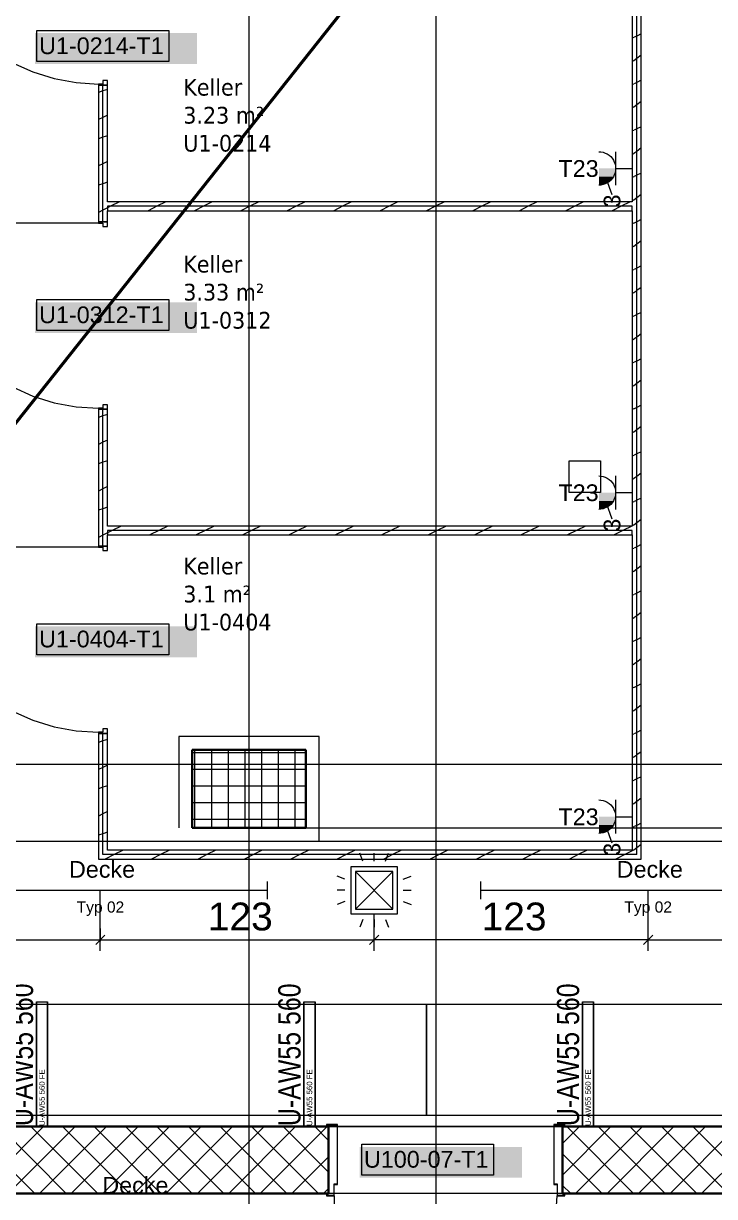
# Model space of a CAD drawing. Extents: x -1132 to 613, y -179 to 712.
# Drawn here: x -273 to -211, y 292.6 to 397.8 of the extents above; entities that cross this region are included whole.
import ezdxf
from ezdxf.lldxf.tags import DXFTag

# ---------------------------------------------------------------- set-up
doc = ezdxf.new("R2010")
doc.units = 0
doc.layers.get('0').update_dxf_attribs({"lineweight": 13})
for name, color, linetype, lineweight in [('A-AREA-____-IDEN', 7, 'Continuous', 5), ('A-DOOR-____-IDEN', 7, 'Continuous', 5), ('A-DOOR-____-OTLN', 7, 'Continuous', 9), ('A-DOOR-FRAM-MCUT', 7, 'Continuous', 9), ('A-DOOR-OPNG-OTLN', 7, 'Continuous', 9), ('A-FLOR-____-OTLN', 7, 'Continuous', 9), ('A-FLOR-____-OVHD', 7, 'Strichpunkt - Fein', 9), ('A-WALL-____-MCUT', 7, 'Continuous', 35), ('A-WALL-____-PATT', 7, 'Continuous', 35), ('A-WALL-FNSH-MCUT', 7, 'Continuous', 35), ('S-COLS-____-MCUT', 7, 'Continuous', 35), ('S-COLS-____-OTLN', 7, 'Continuous', 9), ('S-GRID-____-OTLN', 7, 'Continuous', 5)]:
    doc.layers.add(name, color=color, linetype=linetype, lineweight=lineweight)
for name, color, linetype, lineweight, true_color in [('EL01_VVV_Mass', 7, 'Continuous', 13, 0xb2b200), ('EL01_WAN_Kraft', 1, 'Continuous', 13, 0xff0000), ('EL01_WAN_Leuchten', 7, 'Continuous', 13, 0x0080ff), ('EL01_WAN_Leuchtentyp', 7, 'Continuous', 13, 0x0099ff), ('EL01_WAN_Licht', 7, 'Continuous', 13, 0x0080ff), ('EL01_WAN_Trassen', 40, 'Continuous', 13, 0xffbf00), ('EL01_WAN_Trassen Befestigung', 7, 'Continuous', 13, 0xb2b200), ('X_Geometrie', 3, 'Continuous', 50, 0x00ff00)]:
    doc.layers.add(name, color=color, linetype=linetype, lineweight=lineweight, true_color=true_color)
doc.styles.get("Standard").update_dxf_attribs({"font": 'arial.ttf'})
tags = doc.linetypes.add('_Rasterlinie_', pattern=[0.375, 0.2, -0.05, 0.075, -0.05]).pattern_tags.tags
tags[10:11] = [DXFTag(74, 4), DXFTag(75, 0), DXFTag(340, '0'), DXFTag(46, 1.0), DXFTag(50, 0.0), DXFTag(44, 0.0), DXFTag(45, 0.0)]
tags[8:9] = [DXFTag(74, 4), DXFTag(75, 0), DXFTag(340, '0'), DXFTag(46, 1.0), DXFTag(50, 0.0), DXFTag(44, 0.0), DXFTag(45, 0.0)]
tags[6:7] = [DXFTag(74, 4), DXFTag(75, 0), DXFTag(340, '0'), DXFTag(46, 1.0), DXFTag(50, 0.0), DXFTag(44, 0.0), DXFTag(45, 0.0)]
tags[4:5] = [DXFTag(74, 4), DXFTag(75, 0), DXFTag(340, '0'), DXFTag(46, 1.0), DXFTag(50, 0.0), DXFTag(44, 0.0), DXFTag(45, 0.0)]
tags = doc.linetypes.add('Grundrissdarstellung Sturz', pattern=[0.25, 0.15, -0.05, 0, -0.05]).pattern_tags.tags
tags[10:11] = [DXFTag(74, 4), DXFTag(75, 0), DXFTag(340, '0'), DXFTag(46, 1.0), DXFTag(50, 0.0), DXFTag(44, 0.0), DXFTag(45, 0.0)]
tags[8:9] = [DXFTag(74, 4), DXFTag(75, 0), DXFTag(340, '0'), DXFTag(46, 1.0), DXFTag(50, 0.0), DXFTag(44, 0.0), DXFTag(45, 0.0)]
tags[6:7] = [DXFTag(74, 4), DXFTag(75, 0), DXFTag(340, '0'), DXFTag(46, 1.0), DXFTag(50, 0.0), DXFTag(44, 0.0), DXFTag(45, 0.0)]
tags[4:5] = [DXFTag(74, 4), DXFTag(75, 0), DXFTag(340, '0'), DXFTag(46, 1.0), DXFTag(50, 0.0), DXFTag(44, 0.0), DXFTag(45, 0.0)]
tags = doc.linetypes.add('Strichpunkt - Fein', pattern=[0.2, 0.1, -0.05, 0, -0.05]).pattern_tags.tags
tags[10:11] = [DXFTag(74, 4), DXFTag(75, 0), DXFTag(340, '0'), DXFTag(46, 1.0), DXFTag(50, 0.0), DXFTag(44, 0.0), DXFTag(45, 0.0)]
tags[8:9] = [DXFTag(74, 4), DXFTag(75, 0), DXFTag(340, '0'), DXFTag(46, 1.0), DXFTag(50, 0.0), DXFTag(44, 0.0), DXFTag(45, 0.0)]
tags[6:7] = [DXFTag(74, 4), DXFTag(75, 0), DXFTag(340, '0'), DXFTag(46, 1.0), DXFTag(50, 0.0), DXFTag(44, 0.0), DXFTag(45, 0.0)]
tags[4:5] = [DXFTag(74, 4), DXFTag(75, 0), DXFTag(340, '0'), DXFTag(46, 1.0), DXFTag(50, 0.0), DXFTag(44, 0.0), DXFTag(45, 0.0)]

# ---------------------------------------------------------------- blocks, each defined once
blk = doc.blocks.new('Referenz-A0UNPDE96I', base_point=(-1115.89, -117.37))
at = {"layer": 'A-DOOR-____-IDEN', "color": 0, "linetype": 'Continuous', "ltscale": 0.13}
for p, q in [((-271.84, 397.2), (-260, 397.2)), ((-271.84, 394.42), (-271.84, 397.2)), ((-260, 397.2), (-260, 394.42)), ((-260, 394.42), (-271.84, 394.42)), ((-271.84, 373.06), (-260, 373.06)), ((-271.84, 370.28), (-271.84, 373.06)), ((-260, 373.06), (-260, 370.28)), ((-260, 370.28), (-271.84, 370.28)), ((-271.84, 343.99), (-260, 343.99)), ((-271.84, 341.21), (-271.84, 343.99)), ((-260, 343.99), (-260, 341.21)), ((-260, 341.21), (-271.84, 341.21)), ((-242.69, 297.31), (-230.85, 297.31)), ((-242.69, 294.53), (-242.69, 297.31)), ((-230.85, 297.31), (-230.85, 294.53)), ((-230.85, 294.53), (-242.69, 294.53))]:
    blk.add_line(p, q, dxfattribs=at)
at = {"layer": 'A-DOOR-____-IDEN', "color": 7, "linetype": 'Continuous', "ltscale": 0.13, "true_color": 0xffffff}
for points in [[(-272.01, 394.2), (-257.47, 394.2), (-272.01, 396.96)], [(-257.47, 394.2), (-272.01, 396.96), (-257.47, 396.96)], [(-272.01, 370.06), (-257.47, 370.06), (-272.01, 372.82)], [(-257.47, 370.06), (-272.01, 372.82), (-257.47, 372.82)], [(-272.01, 340.99), (-257.47, 340.99), (-272.01, 343.75)], [(-257.47, 340.99), (-272.01, 343.75), (-257.47, 343.75)], [(-242.86, 294.31), (-228.32, 294.31), (-242.86, 297.07)], [(-228.32, 294.31), (-242.86, 297.07), (-228.32, 297.07)]]:
    blk.add_solid(points, dxfattribs=at)
at = {"layer": 'A-DOOR-____-OTLN', "color": 0, "linetype": 'Grundrissdarstellung Sturz', "ltscale": 0.13}
for p, q in [((-224.66, 298.88), (-245.66, 298.88)), ((-224.66, 292.88), (-245.66, 292.88))]:
    blk.add_line(p, q, dxfattribs=at)
at = {"layer": 'A-DOOR-FRAM-MCUT', "color": 0, "linetype": 'Continuous', "ltscale": 0.13}
for p, q in [((-265.51, 392.7), (-265.91, 392.7)), ((-265.91, 392.7), (-265.91, 392.4)), ((-265.51, 392.3), (-265.51, 392.7)), ((-266.31, 392.4), (-266.31, 392.3)), ((-265.91, 392.4), (-266.31, 392.4)), ((-266.31, 392.3), (-265.51, 392.3)), ((-266.31, 380.03), (-266.31, 379.93)), ((-265.51, 380.03), (-266.31, 380.03)), ((-266.31, 379.93), (-265.91, 379.93)), ((-265.91, 379.93), (-265.91, 379.63)), ((-265.51, 379.63), (-265.51, 380.03)), ((-265.91, 379.63), (-265.51, 379.63)), ((-266.31, 363.33), (-266.31, 363.23)), ((-265.91, 363.33), (-266.31, 363.33)), ((-266.31, 363.23), (-265.51, 363.23)), ((-265.51, 363.63), (-265.91, 363.63)), ((-265.91, 363.63), (-265.91, 363.33)), ((-265.51, 363.23), (-265.51, 363.63)), ((-266.31, 350.95), (-266.31, 350.85)), ((-265.51, 350.95), (-266.31, 350.95)), ((-266.31, 350.85), (-265.91, 350.85)), ((-265.91, 350.85), (-265.91, 350.55)), ((-265.91, 350.55), (-265.51, 350.55)), ((-265.51, 350.55), (-265.51, 350.95)), ((-266.31, 334.25), (-266.31, 334.15)), ((-265.91, 334.25), (-266.31, 334.25)), ((-266.31, 334.15), (-265.51, 334.15)), ((-265.51, 334.55), (-265.91, 334.55)), ((-265.91, 334.55), (-265.91, 334.25)), ((-265.51, 334.15), (-265.51, 334.55)), ((-244.86, 299.08), (-245.86, 299.08)), ((-245.86, 299.08), (-245.86, 298.88)), ((-245.86, 298.88), (-245.82, 298.88)), ((-245.82, 298.88), (-245.82, 299.04)), ((-245.82, 299.04), (-244.9, 299.04)), ((-244.9, 299.04), (-244.9, 293.72)), ((-244.86, 293.68), (-244.86, 299.08)), ((-224.46, 299.08), (-225.46, 299.08)), ((-225.46, 299.08), (-225.46, 293.68)), ((-225.42, 293.72), (-225.42, 299.04)), ((-225.42, 299.04), (-224.5, 299.04)), ((-224.5, 299.04), (-224.5, 298.88)), ((-224.5, 298.88), (-224.46, 298.88)), ((-224.46, 298.88), (-224.46, 299.08)), ((-244.9, 293.72), (-245.2, 293.72)), ((-245.2, 293.72), (-245.2, 292.72)), ((-245.16, 292.68), (-245.16, 293.68)), ((-245.16, 293.68), (-244.86, 293.68)), ((-225.46, 293.68), (-225.16, 293.68)), ((-225.12, 293.72), (-225.42, 293.72)), ((-225.16, 293.68), (-225.16, 292.68)), ((-225.12, 292.72), (-225.12, 293.72)), ((-245.82, 292.88), (-245.86, 292.88)), ((-245.86, 292.88), (-245.86, 292.68)), ((-245.86, 292.68), (-245.16, 292.68)), ((-245.82, 292.72), (-245.82, 292.88)), ((-245.2, 292.72), (-245.82, 292.72)), ((-225.16, 292.68), (-224.46, 292.68)), ((-224.5, 292.72), (-225.12, 292.72)), ((-224.46, 292.88), (-224.5, 292.88)), ((-224.5, 292.88), (-224.5, 292.72)), ((-224.46, 292.68), (-224.46, 292.88))]:
    blk.add_line(p, q, dxfattribs=at)
at = {"layer": 'A-DOOR-OPNG-OTLN', "color": 0, "linetype": 'Continuous', "ltscale": 0.13}
for p, q in [((-274.03, 394.3), (-272.2, 393.48)), ((-272.2, 393.48), (-270.29, 392.89)), ((-270.29, 392.89), (-268.32, 392.52)), ((-268.32, 392.52), (-266.31, 392.4)), ((-266.31, 379.93), (-282.91, 379.93)), ((-274.03, 365.23), (-272.2, 364.41)), ((-272.2, 364.41), (-270.29, 363.81)), ((-270.29, 363.81), (-268.32, 363.45)), ((-268.32, 363.45), (-266.31, 363.33)), ((-266.31, 350.85), (-282.91, 350.85)), ((-274.03, 336.15), (-272.2, 335.33)), ((-272.2, 335.33), (-270.29, 334.74)), ((-270.29, 334.74), (-268.32, 334.37)), ((-268.32, 334.37), (-266.31, 334.25)), ((-245.16, 292.68), (-245.16, 272.68)), ((-225.29, 290.44), (-225.16, 292.68))]:
    blk.add_line(p, q, dxfattribs=at)
at = {"layer": 'A-FLOR-____-OTLN', "color": 0, "linetype": 'Continuous', "ltscale": 0.13}
for p, q in [((-245.66, 298.88), (-244.9, 298.88)), ((-244.87, 298.88), (-225.46, 298.88)), ((-225.42, 298.88), (-224.66, 298.88)), ((-245.2, 292.88), (-245.66, 292.88)), ((-225.16, 292.88), (-245.16, 292.88)), ((-224.66, 292.88), (-225.12, 292.88))]:
    blk.add_line(p, q, dxfattribs=at)
at = {"layer": 'A-FLOR-____-OVHD', "color": 0, "linetype": 'Strichpunkt - Fein', "ltscale": 0.13}
for p, q in [((-246.51, 333.88), (-259.11, 333.88)), ((-259.11, 333.88), (-259.11, 325.68)), ((-246.51, 324.48), (-246.51, 333.88)), ((-247.71, 325.68), (-165.91, 325.68)), ((-339.91, 324.48), (-167.11, 324.48)), ((-259.11, 324.48), (-246.51, 324.48))]:
    blk.add_line(p, q, dxfattribs=at)
at = {"layer": 'A-WALL-____-MCUT', "color": 0, "linetype": 'Continuous', "lineweight": 9, "ltscale": 0.13}
for p, q in [((-218.01, 323.28), (-218.01, 400.78)), ((-265.91, 380.03), (-265.91, 392.3)), ((-218.41, 381.43), (-265.51, 381.43)), ((-265.51, 381.43), (-265.51, 381.03)), ((-218.41, 381.03), (-218.41, 381.43)), ((-265.91, 350.95), (-265.91, 363.23)), ((-218.41, 352.35), (-265.51, 352.35)), ((-265.51, 352.35), (-265.51, 351.95)), ((-218.41, 351.95), (-218.41, 352.35)), ((-265.91, 323.28), (-265.91, 334.15)), ((-218.01, 323.28), (-265.91, 323.28))]:
    blk.add_line(p, q, dxfattribs=at)
at = {"layer": 'A-WALL-____-MCUT', "color": 0, "linetype": 'Continuous', "ltscale": 0.35}
for p, q in [((-245.66, 298.88), (-341.11, 298.88)), ((-245.66, 292.88), (-245.66, 298.88)), ((-129.21, 298.88), (-224.66, 298.88)), ((-224.66, 298.88), (-224.66, 292.88)), ((-648.31, 292.88), (-245.66, 292.88)), ((-224.66, 292.88), (-129.21, 292.88))]:
    blk.add_line(p, q, dxfattribs=at)
at = {"layer": 'A-WALL-____-PATT', "color": 0, "linetype": 'Continuous', "lineweight": 9, "ltscale": 0.13}
for p, q in [((-218.01, 396.7), (-218.24, 396.59)), ((-217.61, 396.9), (-218.01, 396.7)), ((-218.27, 396.56), (-218.41, 396.51)), ((-218.01, 394.69), (-218.28, 394.49)), ((-217.61, 394.99), (-218.01, 394.69)), ((-218.24, 394.51), (-218.41, 394.42)), ((-218.01, 392.54), (-218.24, 392.43)), ((-217.61, 392.74), (-218.01, 392.54)), ((-265.91, 391.79), (-266.31, 391.65)), ((-265.51, 391.92), (-265.91, 391.79)), ((-218.27, 392.4), (-218.41, 392.35)), ((-218.01, 390.52), (-218.28, 390.32)), ((-217.61, 390.82), (-218.01, 390.53)), ((-265.91, 389.41), (-266.31, 389.21)), ((-265.51, 389.61), (-265.91, 389.41)), ((-218.24, 390.35), (-218.41, 390.26)), ((-218.01, 388.37), (-218.24, 388.26)), ((-217.61, 388.57), (-218.01, 388.37)), ((-265.91, 387.62), (-266.31, 387.49)), ((-265.51, 387.76), (-265.91, 387.62)), ((-218.26, 388.23), (-218.41, 388.19)), ((-218.24, 386.18), (-218.41, 386.09)), ((-218.01, 386.36), (-218.28, 386.16)), ((-217.61, 386.66), (-218.01, 386.36)), ((-265.91, 385.25), (-266.31, 385.05)), ((-265.51, 385.45), (-265.91, 385.25)), ((-218.26, 384.07), (-218.41, 384.02)), ((-218.01, 384.21), (-218.24, 384.1)), ((-217.61, 384.41), (-218.01, 384.21)), ((-265.91, 383.46), (-266.31, 383.32)), ((-265.51, 383.59), (-265.91, 383.46)), ((-218.24, 382.02), (-218.41, 381.93)), ((-218.01, 382.19), (-218.28, 381.99)), ((-217.61, 382.49), (-218.01, 382.2)), ((-265.91, 381.08), (-266.31, 380.88)), ((-265.51, 381.28), (-265.91, 381.08)), ((-265.23, 381.43), (-265.51, 381.28)), ((-264.43, 381.83), (-265.23, 381.43)), ((-261.06, 381.43), (-261.86, 381.03)), ((-260.26, 381.83), (-261.06, 381.43)), ((-256.9, 381.43), (-257.7, 381.03)), ((-256.1, 381.83), (-256.9, 381.43)), ((-252.73, 381.43), (-253.53, 381.03)), ((-251.93, 381.83), (-252.73, 381.43)), ((-248.57, 381.43), (-249.37, 381.03)), ((-247.77, 381.83), (-248.57, 381.43)), ((-244.4, 381.43), (-245.2, 381.03)), ((-243.6, 381.83), (-244.4, 381.43)), ((-240.24, 381.43), (-241.04, 381.03)), ((-239.44, 381.83), (-240.24, 381.43)), ((-236.07, 381.43), (-236.87, 381.03)), ((-235.27, 381.83), (-236.07, 381.43)), ((-231.91, 381.43), (-232.71, 381.03)), ((-231.11, 381.83), (-231.91, 381.43)), ((-227.74, 381.43), (-228.54, 381.03)), ((-226.94, 381.83), (-227.74, 381.43)), ((-223.58, 381.43), (-224.38, 381.03)), ((-222.78, 381.83), (-223.58, 381.43)), ((-219.41, 381.43), (-220.21, 381.03)), ((-218.61, 381.83), (-219.41, 381.43)), ((-218.26, 379.91), (-218.41, 379.86)), ((-218.01, 380.04), (-218.24, 379.93)), ((-217.61, 380.24), (-218.01, 380.05)), ((-218.24, 377.85), (-218.41, 377.76)), ((-218.01, 378.03), (-218.28, 377.83)), ((-217.61, 378.33), (-218.01, 378.03)), ((-218.26, 375.74), (-218.41, 375.69)), ((-218.01, 375.88), (-218.24, 375.77)), ((-217.61, 376.08), (-218.01, 375.88)), ((-218.24, 373.69), (-218.41, 373.6)), ((-218.01, 373.86), (-218.28, 373.66)), ((-217.61, 374.16), (-218.01, 373.87)), ((-218.26, 371.58), (-218.41, 371.53)), ((-218.01, 371.71), (-218.24, 371.6)), ((-217.61, 371.91), (-218.01, 371.72)), ((-218.24, 369.52), (-218.41, 369.43)), ((-218.01, 369.7), (-218.28, 369.5)), ((-217.61, 370), (-218.01, 369.7)), ((-218.26, 367.41), (-218.41, 367.36)), ((-218.01, 367.55), (-218.24, 367.44)), ((-217.61, 367.75), (-218.01, 367.55)), ((-218.24, 365.36), (-218.41, 365.27)), ((-218.01, 365.53), (-218.28, 365.33)), ((-217.61, 365.83), (-218.01, 365.54)), ((-218.26, 363.25), (-218.41, 363.2)), ((-218.01, 363.38), (-218.24, 363.27)), ((-217.61, 363.58), (-218.01, 363.39)), ((-265.91, 362.63), (-266.31, 362.5)), ((-265.51, 362.77), (-265.91, 362.63)), ((-218.24, 361.19), (-218.41, 361.1)), ((-218.01, 361.37), (-218.28, 361.17)), ((-217.61, 361.67), (-218.01, 361.37)), ((-265.91, 360.26), (-266.31, 360.06)), ((-265.51, 360.46), (-265.91, 360.26)), ((-218.26, 359.08), (-218.41, 359.03)), ((-218.01, 359.22), (-218.24, 359.11)), ((-217.61, 359.42), (-218.01, 359.22)), ((-265.91, 358.47), (-266.31, 358.34)), ((-265.51, 358.6), (-265.91, 358.47)), ((-218.24, 357.03), (-218.41, 356.94)), ((-218.01, 357.2), (-218.28, 357.01)), ((-217.61, 357.5), (-218.01, 357.21)), ((-265.91, 356.09), (-266.31, 355.89)), ((-265.51, 356.29), (-265.91, 356.09)), ((-218.26, 354.92), (-218.41, 354.87)), ((-218.01, 355.05), (-218.24, 354.94)), ((-217.61, 355.25), (-218.01, 355.06)), ((-265.91, 354.3), (-266.31, 354.17)), ((-265.51, 354.44), (-265.91, 354.3)), ((-264.27, 352.75), (-265.07, 352.35)), ((-260.1, 352.75), (-260.9, 352.35)), ((-255.94, 352.75), (-256.74, 352.35)), ((-251.77, 352.75), (-252.57, 352.35)), ((-247.61, 352.75), (-248.41, 352.35)), ((-243.44, 352.75), (-244.24, 352.35)), ((-239.28, 352.75), (-240.08, 352.35)), ((-235.11, 352.75), (-235.91, 352.35)), ((-230.95, 352.75), (-231.75, 352.35)), ((-226.78, 352.75), (-227.58, 352.35)), ((-222.62, 352.75), (-223.42, 352.35)), ((-218.45, 352.75), (-219.25, 352.35)), ((-218.24, 352.86), (-218.41, 352.77)), ((-218.01, 353.04), (-218.28, 352.84)), ((-217.61, 353.34), (-218.01, 353.04)), ((-265.91, 351.93), (-266.31, 351.73)), ((-265.51, 352.13), (-265.91, 351.93)), ((-265.07, 352.35), (-265.51, 352.13)), ((-260.9, 352.35), (-261.7, 351.95)), ((-256.74, 352.35), (-257.54, 351.95)), ((-252.57, 352.35), (-253.37, 351.95)), ((-248.41, 352.35), (-249.21, 351.95)), ((-244.24, 352.35), (-245.04, 351.95)), ((-240.08, 352.35), (-240.88, 351.95)), ((-235.91, 352.35), (-236.71, 351.95)), ((-231.75, 352.35), (-232.55, 351.95)), ((-227.58, 352.35), (-228.38, 351.95)), ((-223.42, 352.35), (-224.22, 351.95)), ((-219.25, 352.35), (-220.05, 351.95)), ((-218.26, 350.75), (-218.41, 350.7)), ((-218.01, 350.89), (-218.24, 350.78)), ((-217.61, 351.09), (-218.01, 350.89)), ((-218.24, 348.7), (-218.41, 348.61)), ((-218.01, 348.87), (-218.28, 348.68)), ((-217.61, 349.17), (-218.01, 348.88)), ((-218.26, 346.59), (-218.41, 346.54)), ((-218.01, 346.73), (-218.24, 346.61)), ((-217.61, 346.93), (-218.01, 346.73)), ((-218.24, 344.53), (-218.41, 344.44)), ((-218.01, 344.71), (-218.28, 344.51)), ((-217.61, 345.01), (-218.01, 344.71)), ((-218.26, 342.42), (-218.41, 342.37)), ((-218.01, 342.56), (-218.24, 342.45)), ((-217.61, 342.76), (-218.01, 342.56)), ((-218.24, 340.37), (-218.41, 340.28)), ((-218.01, 340.54), (-218.28, 340.35)), ((-217.61, 340.84), (-218.01, 340.55)), ((-218.26, 338.26), (-218.41, 338.21)), ((-218.01, 338.4), (-218.24, 338.28)), ((-217.61, 338.6), (-218.01, 338.4)), ((-218.24, 336.2), (-218.41, 336.11)), ((-218.01, 336.38), (-218.28, 336.18)), ((-217.61, 336.68), (-218.01, 336.38)), ((-265.51, 333.61), (-265.91, 333.48)), ((-218.26, 334.09), (-218.41, 334.04)), ((-218.01, 334.23), (-218.24, 334.12)), ((-217.61, 334.43), (-218.01, 334.23)), ((-265.91, 333.48), (-266.31, 333.35)), ((-217.61, 332.51), (-218.01, 332.22)), ((-218.24, 332.04), (-218.41, 331.95)), ((-218.01, 332.21), (-218.28, 332.02)), ((-265.91, 331.1), (-266.31, 330.9)), ((-265.51, 331.3), (-265.91, 331.1)), ((-265.51, 329.45), (-265.91, 329.32)), ((-218.26, 329.93), (-218.41, 329.88)), ((-218.01, 330.07), (-218.24, 329.95)), ((-217.61, 330.27), (-218.01, 330.07)), ((-265.91, 329.32), (-266.31, 329.18)), ((-217.61, 328.35), (-218.01, 328.05)), ((-218.24, 327.87), (-218.41, 327.78)), ((-218.01, 328.05), (-218.28, 327.85)), ((-265.91, 326.94), (-266.31, 326.74)), ((-265.51, 327.14), (-265.91, 326.94)), ((-265.91, 325.15), (-266.31, 325.02)), ((-265.51, 325.28), (-265.91, 325.15)), ((-218.26, 325.77), (-218.41, 325.71)), ((-218.01, 325.9), (-218.24, 325.79)), ((-217.61, 326.1), (-218.01, 325.9)), ((-217.61, 324.18), (-218.01, 323.89)), ((-264.91, 323.28), (-265.71, 322.88)), ((-264.11, 323.68), (-264.91, 323.28)), ((-260.74, 323.28), (-261.54, 322.88)), ((-259.94, 323.68), (-260.74, 323.28)), ((-256.58, 323.28), (-257.38, 322.88)), ((-255.78, 323.68), (-256.58, 323.28)), ((-252.41, 323.28), (-253.21, 322.88)), ((-251.61, 323.68), (-252.41, 323.28)), ((-248.25, 323.28), (-249.05, 322.88)), ((-247.45, 323.68), (-248.25, 323.28)), ((-244.08, 323.28), (-244.88, 322.88)), ((-243.28, 323.68), (-244.08, 323.28)), ((-239.92, 323.28), (-240.72, 322.88)), ((-239.12, 323.68), (-239.92, 323.28)), ((-235.75, 323.28), (-236.55, 322.88)), ((-234.95, 323.68), (-235.75, 323.28)), ((-231.59, 323.28), (-232.39, 322.88)), ((-230.79, 323.68), (-231.59, 323.28)), ((-227.42, 323.28), (-228.22, 322.88)), ((-226.62, 323.68), (-227.42, 323.28)), ((-223.26, 323.28), (-224.06, 322.88)), ((-222.46, 323.68), (-223.26, 323.28)), ((-219.09, 323.28), (-219.89, 322.88)), ((-218.41, 323.62), (-219.09, 323.28)), ((-218.24, 323.71), (-218.41, 323.62)), ((-218.01, 323.88), (-218.28, 323.69)), ((-272.03, 292.88), (-278.03, 298.88)), ((-277.24, 292.88), (-271.24, 298.88)), ((-269.2, 292.88), (-275.2, 298.88)), ((-274.41, 292.88), (-268.41, 298.88)), ((-266.37, 292.88), (-272.37, 298.88)), ((-271.59, 292.88), (-265.59, 298.88)), ((-263.54, 292.88), (-269.54, 298.88)), ((-268.76, 292.88), (-262.76, 298.88)), ((-260.71, 292.88), (-266.71, 298.88)), ((-265.93, 292.88), (-259.93, 298.88)), ((-257.89, 292.88), (-263.89, 298.88)), ((-263.1, 292.88), (-257.1, 298.88)), ((-255.06, 292.88), (-261.06, 298.88)), ((-260.27, 292.88), (-254.27, 298.88)), ((-252.23, 292.88), (-258.23, 298.88)), ((-257.44, 292.88), (-251.44, 298.88)), ((-249.4, 292.88), (-255.4, 298.88)), ((-254.62, 292.88), (-248.62, 298.88)), ((-246.57, 292.88), (-252.57, 298.88)), ((-251.79, 292.88), (-245.79, 298.88)), ((-245.66, 294.8), (-249.74, 298.88)), ((-245.66, 297.63), (-246.91, 298.88)), ((-224.66, 297.37), (-223.16, 298.88)), ((-224.66, 294.54), (-220.33, 298.88)), ((-218.29, 292.88), (-224.29, 298.88)), ((-223.5, 292.88), (-217.5, 298.88)), ((-215.46, 292.88), (-221.46, 298.88)), ((-220.67, 292.88), (-214.67, 298.88)), ((-212.63, 292.88), (-218.63, 298.88)), ((-217.85, 292.88), (-211.85, 298.88)), ((-209.8, 292.88), (-215.8, 298.88)), ((-215.02, 292.88), (-209.02, 298.88)), ((-206.97, 292.88), (-212.97, 298.88)), ((-212.19, 292.88), (-206.19, 298.88)), ((-248.96, 292.88), (-245.66, 296.17)), ((-221.12, 292.88), (-224.66, 296.43)), ((-223.94, 292.88), (-224.66, 293.6)), ((-246.13, 292.88), (-245.66, 293.34))]:
    blk.add_line(p, q, dxfattribs=at)
at = {"layer": 'A-WALL-FNSH-MCUT', "color": 0, "linetype": 'Continuous', "lineweight": 9, "ltscale": 0.13}
for p, q in [((-218.41, 400.78), (-218.41, 381.83)), ((-217.61, 322.88), (-217.61, 400.78)), ((-266.31, 392.3), (-266.31, 380.03)), ((-265.51, 392.3), (-266.31, 392.3)), ((-265.51, 381.83), (-265.51, 392.3)), ((-218.41, 381.83), (-265.51, 381.83)), ((-265.51, 380.03), (-265.51, 381.03)), ((-265.51, 381.03), (-218.41, 381.03)), ((-218.41, 381.03), (-218.41, 352.75)), ((-266.31, 380.03), (-265.51, 380.03)), ((-266.31, 363.23), (-266.31, 350.95)), ((-265.51, 363.23), (-266.31, 363.23)), ((-265.51, 352.75), (-265.51, 363.23)), ((-218.41, 352.75), (-265.51, 352.75)), ((-265.51, 350.95), (-265.51, 351.95)), ((-265.51, 351.95), (-218.41, 351.95)), ((-218.41, 351.95), (-218.41, 323.68)), ((-266.31, 350.95), (-265.51, 350.95)), ((-266.31, 334.15), (-266.31, 322.88)), ((-265.51, 334.15), (-266.31, 334.15)), ((-265.51, 323.68), (-265.51, 334.15)), ((-218.41, 323.68), (-265.51, 323.68)), ((-266.31, 322.88), (-217.61, 322.88))]:
    blk.add_line(p, q, dxfattribs=at)
at = {"layer": 'S-COLS-____-MCUT', "color": 0, "linetype": 'Continuous', "ltscale": 0.35}
for p, q in [((-257.91, 332.68), (-257.91, 325.68)), ((-247.71, 332.68), (-257.91, 332.68)), ((-247.71, 325.68), (-247.71, 332.68)), ((-257.91, 325.68), (-247.71, 325.68))]:
    blk.add_line(p, q, dxfattribs=at)
at = {"layer": 'S-COLS-____-OTLN', "color": 0, "linetype": 'Continuous', "ltscale": 0.13}
for p, q in [((-257.65, 325.68), (-257.65, 332.68)), ((-256.15, 325.68), (-256.15, 332.68)), ((-254.65, 325.68), (-254.65, 332.68)), ((-253.15, 325.68), (-253.15, 332.68)), ((-251.65, 325.68), (-251.65, 332.68)), ((-250.15, 325.68), (-250.15, 332.68)), ((-248.65, 325.68), (-248.65, 332.68)), ((-257.91, 332.45), (-247.71, 332.45)), ((-257.91, 330.95), (-247.71, 330.95)), ((-257.91, 329.45), (-247.71, 329.45)), ((-257.91, 327.95), (-247.71, 327.95)), ((-257.91, 326.45), (-247.71, 326.45))]:
    blk.add_line(p, q, dxfattribs=at)
at = {"layer": 'S-GRID-____-OTLN', "color": 0, "linetype": '_Rasterlinie_', "ltscale": 0.13}
for p, q in [((-252.81, 645.66), (-252.81, 244.87)), ((-236.01, -113.6), (-236.01, 631.48)), ((-1107.61, 331.38), (119.38, 331.38))]:
    blk.add_line(p, q, dxfattribs=at)
at = {"layer": 'X_Geometrie', "color": 0, "linetype": 'Continuous', "ltscale": 0.5}
blk.add_line((-318.59, 305.45), (-130.84, 542.13), dxfattribs=at)
at = {"layer": 'A-AREA-____-IDEN', "color": 0, "linetype": 'Continuous', "ltscale": 0.13, "char_height": 1.5, "attachment_point": 1}
for s, insert in [('{\\W0.9;\\fVerdana;Keller}', (-258.7, 392.86)), ('{\\W0.9;\\fVerdana;3.23 m²}', (-258.7, 390.35)), ('{\\W0.9;\\fVerdana;U1-0214}', (-258.7, 387.84)), ('{\\W0.9;\\fVerdana;Keller}', (-258.7, 376.99)), ('{\\W0.9;\\fVerdana;3.33 m²}', (-258.7, 374.48)), ('{\\W0.9;\\fVerdana;U1-0312}', (-258.7, 371.96)), ('{\\W0.9;\\fVerdana;Keller}', (-258.7, 349.91)), ('{\\W0.9;\\fVerdana;3.1 m²}', (-258.7, 347.4)), ('{\\W0.9;\\fVerdana;U1-0404}', (-258.7, 344.89))]:
    blk.add_mtext(s, dxfattribs=dict(at, insert=insert))
at = {"layer": 'A-DOOR-____-IDEN', "color": 0, "linetype": 'Continuous', "ltscale": 0.13, "char_height": 1.5, "attachment_point": 1}
for s, insert in [('{\\fArial;U1-0214-T1}', (-271.64, 396.58)), ('{\\fArial;U1-0312-T1}', (-271.64, 372.45)), ('{\\fArial;U1-0404-T1}', (-271.64, 343.37)), ('{\\fArial;U100-07-T1}', (-242.49, 296.7))]:
    blk.add_mtext(s, dxfattribs=dict(at, insert=insert))
blk = doc.blocks.new('IfcObject-A0UNPDJ96I', base_point=(-250.18, 298.88))
at = {"layer": 'EL01_WAN_Trassen', "linetype": 'ByBlock', "lineweight": -2, "ltscale": 0.13}
for p, q in [((-247.88, 310.08), (-246.88, 310.08)), ((-247.88, 310.08), (-246.88, 310.08)), ((-247.88, 298.88), (-247.88, 310.08)), ((-247.88, 310.08), (-247.88, 310.08)), ((-247.88, 310.08), (-247.88, 298.88)), ((-246.88, 298.88), (-246.88, 310.08)), ((-246.88, 310.08), (-246.88, 310.08)), ((-246.88, 310.08), (-246.88, 298.88)), ((-247.88, 298.88), (-246.88, 298.88)), ((-247.88, 298.88), (-246.88, 298.88)), ((-247.88, 298.88), (-247.88, 298.88)), ((-246.88, 298.88), (-246.88, 298.88))]:
    blk.add_line(p, q, dxfattribs=at)
at = {"layer": 'EL01_WAN_Trassen', "lineweight": -2, "attachment_point": 1, "rotation": 90}
for s, insert, char_height in [('{\\W0.8;\\fArial;U-AW55 560}', (-250.18, 298.93), 2), ('{\\fArial;U-AW55 560 FE}', (-247.63, 298.94), 0.5)]:
    blk.add_mtext(s, dxfattribs=dict(at, insert=insert, char_height=char_height))
blk = doc.blocks.new('IfcObject-A0UNPDPH6I', base_point=(-274.18, 298.88))
at = {"layer": 'EL01_WAN_Trassen', "linetype": 'ByBlock', "lineweight": -2, "ltscale": 0.13}
for p, q in [((-271.88, 310.08), (-270.88, 310.08)), ((-271.88, 310.08), (-270.88, 310.08)), ((-271.88, 298.88), (-271.88, 310.08)), ((-271.88, 310.08), (-271.88, 310.08)), ((-271.88, 310.08), (-271.88, 298.88)), ((-270.88, 298.88), (-270.88, 310.08)), ((-270.88, 310.08), (-270.88, 310.08)), ((-270.88, 310.08), (-270.88, 298.88)), ((-271.88, 298.88), (-270.88, 298.88)), ((-271.88, 298.88), (-270.88, 298.88)), ((-271.88, 298.88), (-271.88, 298.88)), ((-270.88, 298.88), (-270.88, 298.88))]:
    blk.add_line(p, q, dxfattribs=at)
at = {"layer": 'EL01_WAN_Trassen', "lineweight": -2, "attachment_point": 1, "rotation": 90}
for s, insert, char_height in [('{\\W0.8;\\fArial;U-AW55 560}', (-274.18, 298.93), 2), ('{\\fArial;U-AW55 560 FE}', (-271.63, 298.94), 0.5)]:
    blk.add_mtext(s, dxfattribs=dict(at, insert=insert, char_height=char_height))
blk = doc.blocks.new('IfcObject-A0UNPDRR6I', base_point=(-225.18, 298.88))
at = {"layer": 'EL01_WAN_Trassen', "linetype": 'ByBlock', "lineweight": -2, "ltscale": 0.13}
for p, q in [((-222.88, 310.08), (-221.88, 310.08)), ((-222.88, 310.08), (-221.88, 310.08)), ((-222.88, 298.88), (-222.88, 310.08)), ((-222.88, 310.08), (-222.88, 310.08)), ((-222.88, 310.08), (-222.88, 298.88)), ((-221.88, 298.88), (-221.88, 310.08)), ((-221.88, 310.08), (-221.88, 310.08)), ((-221.88, 310.08), (-221.88, 298.88)), ((-222.88, 298.88), (-221.88, 298.88)), ((-222.88, 298.88), (-221.88, 298.88)), ((-222.88, 298.88), (-222.88, 298.88)), ((-221.88, 298.88), (-221.88, 298.88))]:
    blk.add_line(p, q, dxfattribs=at)
at = {"layer": 'EL01_WAN_Trassen', "lineweight": -2, "attachment_point": 1, "rotation": 90}
for s, insert, char_height in [('{\\W0.8;\\fArial;U-AW55 560}', (-225.18, 298.93), 2), ('{\\fArial;U-AW55 560 FE}', (-222.63, 298.94), 0.5)]:
    blk.add_mtext(s, dxfattribs=dict(at, insert=insert, char_height=char_height))
blk = doc.blocks.new('Kabelkanal-A0UNPDSN6I', base_point=(-236.87, 299.88))
at = {"color": 0, "linetype": 'ByBlock', "lineweight": -2, "ltscale": 0.13}
for p, q in [((-236.87, 299.88), (-236.87, 309.88)), ((-236.87, 309.88), (-176.87, 309.88)), ((-176.87, 309.88), (-176.87, 299.88)), ((-176.87, 299.88), (-236.87, 299.88))]:
    blk.add_line(p, q, dxfattribs=at)
blk = doc.blocks.new('Kabelkanal-A0UNPDSX6I', base_point=(-296.87, 299.88))
at = {"color": 0, "linetype": 'ByBlock', "lineweight": -2, "ltscale": 0.13}
for p, q in [((-296.87, 299.88), (-296.87, 309.88)), ((-296.87, 309.88), (-236.87, 309.88)), ((-236.87, 309.88), (-236.87, 299.88)), ((-236.87, 299.88), (-296.87, 299.88))]:
    blk.add_line(p, q, dxfattribs=at)
blk = doc.blocks.new('LED-Langfeldleuchte 37W-A0UNPDV16I', base_point=(-281.15, 319.28))
at = {"color": 0, "lineweight": -2}
for p, q in [((-281.15, 319.28), (-281.15, 320.88)), ((-281.15, 320.08), (-251.15, 320.08)), ((-251.15, 319.28), (-251.15, 320.88))]:
    blk.add_line(p, q, dxfattribs=at)
blk = doc.blocks.new('Bemerkung 1-A0UNPDV36I', base_point=(-268.27, 318.08))
at = {"color": 0, "lineweight": -2, "insert": (-268.27, 319.08), "char_height": 1, "attachment_point": 1}
blk.add_mtext('{\\fArial;Typ 02}', dxfattribs=at)
blk = doc.blocks.new('Absolute Höhe-A0UNPDV56I', base_point=(-268.96, 321.21))
at = {"color": 0, "lineweight": -2, "insert": (-268.96, 322.71), "char_height": 1.5, "attachment_point": 1}
blk.add_mtext('{\\fArial;Decke}', dxfattribs=at)
blk = doc.blocks.new('LED-Langfeldleuchte 37W-A0UNPE196I', base_point=(-232, 319.28))
at = {"color": 0, "lineweight": -2}
for p, q in [((-232, 319.28), (-232, 320.88)), ((-232, 320.08), (-202, 320.08)), ((-202, 319.28), (-202, 320.88))]:
    blk.add_line(p, q, dxfattribs=at)
blk = doc.blocks.new('Bemerkung 1-A0UNPE1B6I', base_point=(-219.12, 318.08))
at = {"color": 0, "lineweight": -2, "insert": (-219.12, 319.08), "char_height": 1, "attachment_point": 1}
blk.add_mtext('{\\fArial;Typ 02}', dxfattribs=at)
blk = doc.blocks.new('Absolute Höhe-A0UNPE1D6I', base_point=(-219.81, 321.21))
at = {"color": 0, "lineweight": -2, "insert": (-219.81, 322.71), "char_height": 1.5, "attachment_point": 1}
blk.add_mtext('{\\fArial;Decke}', dxfattribs=at)
blk = doc.blocks.new('Maß-A0UNPEBR6I', base_point=(-341.53, 298.88))
at = {"color": 0, "lineweight": -2}
for p, q in [((-266.15, 314.65), (-266.15, 320.08)), ((-340.7, 316.06), (-341.53, 315.23)), ((-341.11, 316.65), (-341.11, 298.88)), ((-265.74, 316.06), (-266.56, 315.23)), ((-341.11, 315.65), (-266.15, 315.65))]:
    blk.add_line(p, q, dxfattribs=at)
at = {"color": 0, "lineweight": -2, "insert": (-306.4, 318.98), "char_height": 2.5, "attachment_point": 1}
blk.add_mtext('{\\fArial;375}', dxfattribs=at)
blk = doc.blocks.new('Steckdose T23_ AP_ 3-fach-A0UNPEFN6I', base_point=(-225.04, 381.33))
at = {"color": 0, "lineweight": -2}
for p, q in [((-221.41, 386.33), (-221.22, 386.32)), ((-221.22, 386.32), (-221.02, 386.28)), ((-221.02, 386.28), (-220.84, 386.21)), ((-220.84, 386.21), (-220.66, 386.13)), ((-219.91, 386.33), (-219.91, 383.33)), ((-220.66, 386.13), (-220.5, 386.02)), ((-220.5, 386.02), (-220.35, 385.89)), ((-220.35, 385.89), (-220.22, 385.74)), ((-220.22, 385.74), (-220.11, 385.58)), ((-220.11, 385.58), (-220.03, 385.4)), ((-220.03, 385.4), (-219.96, 385.22)), ((-219.96, 385.22), (-219.93, 385.02)), ((-220.11, 384.08), (-220.22, 383.92)), ((-220.03, 384.25), (-220.11, 384.08)), ((-219.96, 384.44), (-220.03, 384.25)), ((-219.93, 384.63), (-219.96, 384.44)), ((-219.93, 385.02), (-219.91, 384.83)), ((-219.91, 384.83), (-219.93, 384.63)), ((-219.91, 384.83), (-218.41, 384.83)), ((-221.22, 383.34), (-221.41, 383.33)), ((-221.02, 383.38), (-221.22, 383.34)), ((-220.84, 383.44), (-221.02, 383.38)), ((-220.66, 383.53), (-220.84, 383.44)), ((-220.77, 383.9), (-220.26, 382.49)), ((-220.5, 383.64), (-220.66, 383.53)), ((-220.35, 383.77), (-220.5, 383.64)), ((-220.22, 383.92), (-220.35, 383.77))]:
    blk.add_line(p, q, dxfattribs=at)
for points in [[(-219.96, 384.44), (-221.41, 384.44), (-219.91, 384.83)], [(-221.41, 384.44), (-219.91, 384.83), (-221.41, 384.83)], [(-220.11, 384.08), (-221.41, 384.08), (-219.96, 384.44)], [(-221.41, 384.08), (-219.96, 384.44), (-221.41, 384.44)], [(-220.35, 383.77), (-221.41, 383.77), (-220.11, 384.08)], [(-221.41, 383.77), (-220.11, 384.08), (-221.41, 384.08)], [(-220.66, 383.53), (-221.41, 383.53), (-220.35, 383.77)], [(-221.41, 383.53), (-220.35, 383.77), (-221.41, 383.77)], [(-221.02, 383.38), (-221.41, 383.38), (-220.66, 383.53)], [(-221.41, 383.38), (-220.66, 383.53), (-221.41, 383.53)], [(-221.41, 383.33), (-221.02, 383.38), (-221.41, 383.38)]]:
    blk.add_solid(points, dxfattribs=at)
at = {"color": 0, "lineweight": -2, "insert": (-225.04, 385.57), "char_height": 1.5, "attachment_point": 1}
blk.add_mtext('{\\fArial;T23}', dxfattribs=at)
at = {"color": 0, "lineweight": -2, "insert": (-220.98, 381.33), "char_height": 1.5, "attachment_point": 1, "rotation": 90}
blk.add_mtext('{\\fArial;3}', dxfattribs=at)
blk = doc.blocks.new('Bewegungsmelder UP-A0UNPEHT6I', base_point=(-244.9, 316.76))
at = {"color": 0, "lineweight": -2}
for p, q in [((-242.58, 322.7), (-242.85, 323.4)), ((-241.57, 322.7), (-241.57, 323.4)), ((-240.57, 322.7), (-240.3, 323.4)), ((-243.67, 322.18), (-243.67, 317.98)), ((-239.47, 322.18), (-243.67, 322.18)), ((-239.47, 317.98), (-239.47, 322.18)), ((-244.19, 321.09), (-244.9, 321.36)), ((-243.25, 321.76), (-243.25, 318.4)), ((-239.89, 321.76), (-243.25, 321.76)), ((-239.89, 318.4), (-243.25, 321.76)), ((-243.25, 318.4), (-239.89, 321.76)), ((-239.89, 318.4), (-239.89, 321.76)), ((-238.96, 321.09), (-238.25, 321.36)), ((-244.19, 320.08), (-244.9, 320.08)), ((-238.96, 320.08), (-238.25, 320.08)), ((-244.19, 319.08), (-244.9, 318.81)), ((-238.96, 319.08), (-238.25, 318.81)), ((-243.67, 317.98), (-239.47, 317.98)), ((-243.25, 318.4), (-239.89, 318.4)), ((-242.58, 317.47), (-242.85, 316.76)), ((-241.57, 317.47), (-241.57, 316.76)), ((-240.57, 317.47), (-240.3, 316.76))]:
    blk.add_line(p, q, dxfattribs=at)
blk = doc.blocks.new('Bodendose (multi) UP-A0UNPELZ6I', base_point=(-224.09, 355.75))
at = {"color": 0, "lineweight": -2}
for p, q in [((-224.09, 358.59), (-221.25, 358.59)), ((-224.09, 355.75), (-224.09, 358.59)), ((-221.25, 358.59), (-221.25, 355.75)), ((-221.25, 355.75), (-224.09, 355.75))]:
    blk.add_line(p, q, dxfattribs=at)
blk = doc.blocks.new('Absolute Höhe-A0UNPEPN6I', base_point=(-265.97, 292.87))
at = {"color": 0, "lineweight": -2, "insert": (-265.97, 294.37), "char_height": 1.5, "attachment_point": 1}
blk.add_mtext('{\\fArial;Decke}', dxfattribs=at)
blk = doc.blocks.new('Maß-A0UNPEQ56I', base_point=(-217.41, 314.65))
at = {"color": 0, "lineweight": -2}
for p, q in [((-217, 314.65), (-217, 320.08)), ((-171.29, 314.65), (-171.29, 318.58)), ((-216.58, 316.06), (-217.41, 315.23)), ((-170.87, 316.06), (-171.7, 315.23)), ((-217, 315.65), (-171.29, 315.65))]:
    blk.add_line(p, q, dxfattribs=at)
at = {"color": 0, "lineweight": -2, "insert": (-196.93, 318.98), "char_height": 2.5, "attachment_point": 1}
blk.add_mtext('{\\fArial;229}', dxfattribs=at)
blk = doc.blocks.new('Maß-A0UNPESV6I', base_point=(-266.56, 314.65))
at = {"color": 0, "lineweight": -2}
for p, q in [((-241.57, 314.65), (-241.57, 316.76)), ((-265.74, 316.06), (-266.56, 315.23)), ((-266.15, 316.65), (-266.15, 315.53)), ((-241.16, 316.06), (-241.99, 315.23)), ((-266.15, 315.65), (-241.57, 315.65))]:
    blk.add_line(p, q, dxfattribs=at)
at = {"color": 0, "lineweight": -2, "insert": (-256.5, 318.98), "char_height": 2.5, "attachment_point": 1}
blk.add_mtext('{\\fArial;123}', dxfattribs=at)
blk = doc.blocks.new('Maß-A0UNPF696I', base_point=(-241.99, 314.65))
at = {"color": 0, "lineweight": -2}
for p, q in [((-217, 314.65), (-217, 320.08)), ((-241.57, 314.65), (-241.57, 317.98)), ((-241.99, 315.23), (-241.16, 316.06)), ((-217.41, 315.23), (-216.58, 316.06)), ((-217, 315.65), (-241.57, 315.65))]:
    blk.add_line(p, q, dxfattribs=at)
at = {"color": 0, "lineweight": -2, "insert": (-231.93, 318.98), "char_height": 2.5, "attachment_point": 1}
blk.add_mtext('{\\fArial;123}', dxfattribs=at)
blk = doc.blocks.new('Steckdose T23_ AP_ 3-fach-A0UNPFTF6I', base_point=(-225.04, 323.18))
at = {"color": 0, "lineweight": -2}
for p, q in [((-221.41, 328.18), (-221.22, 328.17)), ((-221.22, 328.17), (-221.02, 328.13)), ((-221.02, 328.13), (-220.84, 328.06)), ((-220.84, 328.06), (-220.66, 327.98)), ((-220.66, 327.98), (-220.5, 327.87)), ((-220.5, 327.87), (-220.35, 327.74)), ((-220.35, 327.74), (-220.22, 327.59)), ((-220.22, 327.59), (-220.11, 327.43)), ((-220.11, 327.43), (-220.03, 327.25)), ((-220.03, 327.25), (-219.96, 327.07)), ((-219.91, 328.18), (-219.91, 325.18)), ((-219.96, 326.29), (-220.03, 326.1)), ((-219.96, 327.07), (-219.93, 326.87)), ((-219.93, 326.48), (-219.96, 326.29)), ((-219.93, 326.87), (-219.91, 326.68)), ((-219.91, 326.68), (-219.93, 326.48)), ((-219.91, 326.68), (-218.41, 326.68)), ((-221.22, 325.19), (-221.41, 325.18)), ((-221.02, 325.23), (-221.22, 325.19)), ((-220.84, 325.29), (-221.02, 325.23)), ((-220.66, 325.38), (-220.84, 325.29)), ((-220.77, 325.75), (-220.26, 324.34)), ((-220.5, 325.49), (-220.66, 325.38)), ((-220.35, 325.62), (-220.5, 325.49)), ((-220.22, 325.77), (-220.35, 325.62)), ((-220.11, 325.93), (-220.22, 325.77)), ((-220.03, 326.1), (-220.11, 325.93))]:
    blk.add_line(p, q, dxfattribs=at)
for points in [[(-219.96, 326.29), (-221.41, 326.29), (-219.91, 326.68)], [(-221.41, 326.29), (-219.91, 326.68), (-221.41, 326.68)], [(-220.11, 325.93), (-221.41, 325.93), (-219.96, 326.29)], [(-221.41, 325.93), (-219.96, 326.29), (-221.41, 326.29)], [(-220.35, 325.62), (-221.41, 325.62), (-220.11, 325.93)], [(-221.41, 325.62), (-220.11, 325.93), (-221.41, 325.93)], [(-220.66, 325.38), (-221.41, 325.38), (-220.35, 325.62)], [(-221.41, 325.38), (-220.35, 325.62), (-221.41, 325.62)], [(-221.02, 325.23), (-221.41, 325.23), (-220.66, 325.38)], [(-221.41, 325.23), (-220.66, 325.38), (-221.41, 325.38)], [(-221.41, 325.18), (-221.02, 325.23), (-221.41, 325.23)]]:
    blk.add_solid(points, dxfattribs=at)
at = {"color": 0, "lineweight": -2, "insert": (-225.04, 327.42), "char_height": 1.5, "attachment_point": 1}
blk.add_mtext('{\\fArial;T23}', dxfattribs=at)
at = {"color": 0, "lineweight": -2, "insert": (-220.98, 323.18), "char_height": 1.5, "attachment_point": 1, "rotation": 90}
blk.add_mtext('{\\fArial;3}', dxfattribs=at)
blk = doc.blocks.new('Steckdose T23_ AP_ 3-fach-A0UNPFV56I', base_point=(-225.04, 352.25))
at = {"color": 0, "lineweight": -2}
for p, q in [((-221.41, 357.25), (-221.22, 357.24)), ((-221.22, 357.24), (-221.02, 357.2)), ((-221.02, 357.2), (-220.84, 357.14)), ((-220.84, 357.14), (-220.66, 357.05)), ((-220.66, 357.05), (-220.5, 356.94)), ((-220.5, 356.94), (-220.35, 356.81)), ((-220.35, 356.81), (-220.22, 356.67)), ((-219.91, 357.25), (-219.91, 354.25)), ((-220.22, 356.67), (-220.11, 356.5)), ((-220.11, 356.5), (-220.03, 356.33)), ((-220.03, 356.33), (-219.96, 356.14)), ((-219.96, 356.14), (-219.93, 355.95)), ((-219.93, 355.95), (-219.91, 355.75)), ((-219.91, 355.75), (-219.93, 355.56)), ((-219.91, 355.75), (-218.41, 355.75)), ((-220.77, 354.83), (-220.26, 353.41)), ((-220.35, 354.69), (-220.5, 354.56)), ((-220.22, 354.84), (-220.35, 354.69)), ((-220.11, 355), (-220.22, 354.84)), ((-220.03, 355.18), (-220.11, 355)), ((-219.96, 355.37), (-220.03, 355.18)), ((-219.93, 355.56), (-219.96, 355.37)), ((-221.22, 354.27), (-221.41, 354.25)), ((-221.02, 354.3), (-221.22, 354.27)), ((-220.84, 354.37), (-221.02, 354.3)), ((-220.66, 354.45), (-220.84, 354.37)), ((-220.5, 354.56), (-220.66, 354.45))]:
    blk.add_line(p, q, dxfattribs=at)
for points in [[(-219.96, 355.37), (-221.41, 355.37), (-219.91, 355.75)], [(-221.41, 355.37), (-219.91, 355.75), (-221.41, 355.75)], [(-220.11, 355), (-221.41, 355), (-219.96, 355.37)], [(-221.41, 355), (-219.96, 355.37), (-221.41, 355.37)], [(-220.35, 354.69), (-221.41, 354.69), (-220.11, 355)], [(-221.41, 354.69), (-220.11, 355), (-221.41, 355)], [(-220.66, 354.45), (-221.41, 354.45), (-220.35, 354.69)], [(-221.41, 354.45), (-220.35, 354.69), (-221.41, 354.69)], [(-221.02, 354.3), (-221.41, 354.3), (-220.66, 354.45)], [(-221.41, 354.3), (-220.66, 354.45), (-221.41, 354.45)], [(-221.41, 354.25), (-221.02, 354.3), (-221.41, 354.3)]]:
    blk.add_solid(points, dxfattribs=at)
at = {"color": 0, "lineweight": -2, "insert": (-225.04, 356.49), "char_height": 1.5, "attachment_point": 1}
blk.add_mtext('{\\fArial;T23}', dxfattribs=at)
at = {"color": 0, "lineweight": -2, "insert": (-220.98, 352.25), "char_height": 1.5, "attachment_point": 1, "rotation": 90}
blk.add_mtext('{\\fArial;3}', dxfattribs=at)

msp = doc.modelspace()

# ---------------------------------------------------------------- block references
at = {"color": 9, "lineweight": 25, "ltscale": 0.25, "true_color": 0xc0c0c0}
msp.add_blockref('Referenz-A0UNPDE96I', (-1115.89, -117.37), dxfattribs=at)
at = {"layer": 'EL01_VVV_Mass', "linetype": 'Continuous', "ltscale": 0.13}
for name, p in [('Maß-A0UNPEBR6I', (-341.53, 298.88)), ('Maß-A0UNPF696I', (-241.99, 314.65)), ('Maß-A0UNPEQ56I', (-217.41, 314.65)), ('Maß-A0UNPESV6I', (-266.56, 314.65))]:
    msp.add_blockref(name, p, dxfattribs=at)
at = {"layer": 'EL01_WAN_Kraft', "color": 1, "linetype": 'Continuous', "ltscale": 0.13, "true_color": 0xff0000}
for name, p in [('Steckdose T23_ AP_ 3-fach-A0UNPEFN6I', (-225.04, 381.33)), ('Bodendose (multi) UP-A0UNPELZ6I', (-224.09, 355.75)), ('Steckdose T23_ AP_ 3-fach-A0UNPFV56I', (-225.04, 352.25)), ('Steckdose T23_ AP_ 3-fach-A0UNPFTF6I', (-225.04, 323.18))]:
    msp.add_blockref(name, p, dxfattribs=at)
at = {"layer": 'EL01_WAN_Leuchten', "ltscale": 0.13}
for name, p in [('Absolute Höhe-A0UNPDV56I', (-268.96, 321.21)), ('Absolute Höhe-A0UNPE1D6I', (-219.81, 321.21)), ('LED-Langfeldleuchte 37W-A0UNPDV16I', (-281.15, 319.28)), ('LED-Langfeldleuchte 37W-A0UNPE196I', (-232, 319.28)), ('Absolute Höhe-A0UNPEPN6I', (-265.97, 292.87))]:
    msp.add_blockref(name, p, dxfattribs=at)
at = {"layer": 'EL01_WAN_Leuchtentyp', "ltscale": 0.13}
for name, p in [('Bemerkung 1-A0UNPDV36I', (-268.27, 318.08)), ('Bemerkung 1-A0UNPE1B6I', (-219.12, 318.08))]:
    msp.add_blockref(name, p, dxfattribs=at)
at = {"layer": 'EL01_WAN_Licht', "linetype": 'Continuous', "ltscale": 0.13}
msp.add_blockref('Bewegungsmelder UP-A0UNPEHT6I', (-244.9, 316.76), dxfattribs=at)
at = {"layer": 'EL01_WAN_Trassen', "ltscale": 0.13}
for name, p in [('Kabelkanal-A0UNPDSX6I', (-296.87, 299.88)), ('Kabelkanal-A0UNPDSN6I', (-236.87, 299.88))]:
    msp.add_blockref(name, p, dxfattribs=at)
at = {"layer": 'EL01_WAN_Trassen Befestigung', "ltscale": 0.13}
for name, p in [('IfcObject-A0UNPDPH6I', (-274.18, 298.88)), ('IfcObject-A0UNPDJ96I', (-250.18, 298.88)), ('IfcObject-A0UNPDRR6I', (-225.18, 298.88))]:
    msp.add_blockref(name, p, dxfattribs=at)

doc.saveas('drawing.dxf')
